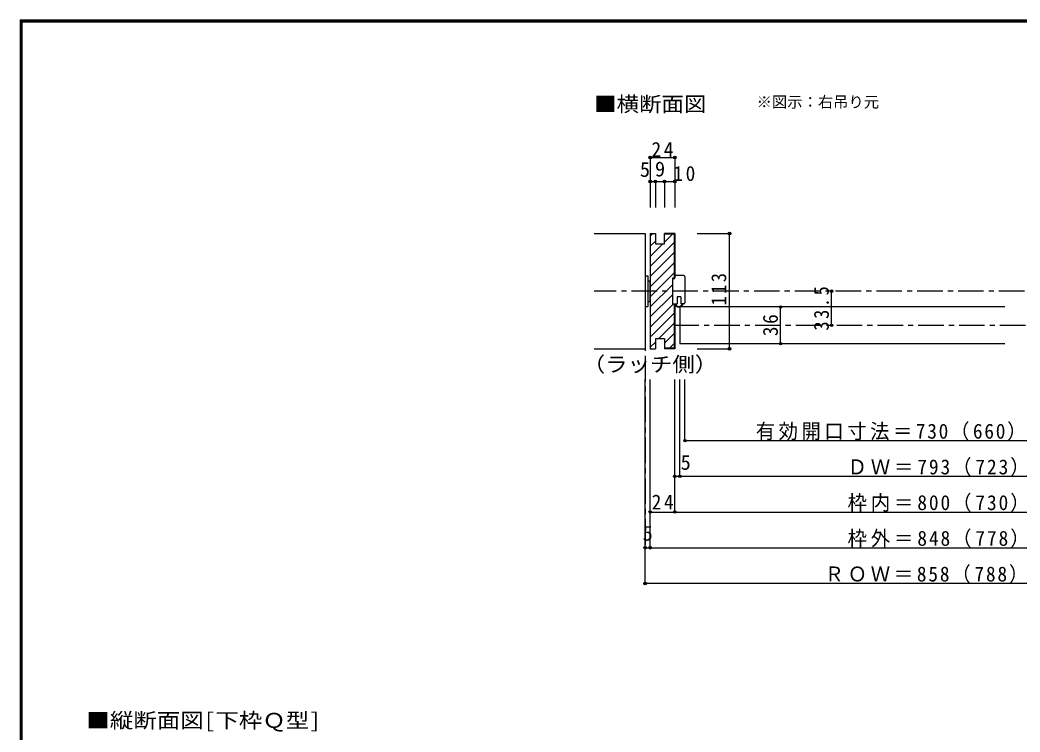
# Model space of a CAD drawing. Units: millimetres at full size, sheet at 1:5. Extents: x -973 to 977, y -718 to 696.
# Drawn here: x -973 to 7, y -2 to 696 of the extents above; entities that cross this region are included whole.
import ezdxf
from ezdxf.enums import TextEntityAlignment as Align

# ---------------------------------------------------------------- set-up
doc = ezdxf.new("R2010")
doc.units = ezdxf.units.MM
doc.header["$LTSCALE"] = 5
doc.header["$PDMODE"] = 32
doc.header["$PDSIZE"] = 2.5
doc.linetypes.add('CHAIN1', pattern=[8, 5, -1, 1, -1])
for name, color, linetype in [('0-0_補助線', 7, 'Continuous'), ('0-1_通り芯', 4, 'CHAIN1'), ('0-3_仕上げ', 7, 'Continuous'), ('0-6_扉', 6, 'Continuous'), ('0-A_文字', 7, 'Continuous'), ('0-B_寸法', 7, 'Continuous'), ('F-1_枠', 6, 'Continuous')]:
    doc.layers.add(name, color=color, linetype=linetype)
doc.styles.add('ＭＳ ゴシック', font='')
doc.styles.get('ＭＳ ゴシック').set_extended_font_data('MS Gothic')

# ---------------------------------------------------------------- blocks, each defined once
blk = doc.blocks.new('13')
at = {"layer": '0-0_補助線'}
for p, q in [((-4.984, 13.914), (-3.184, 13.914)), ((-4.984, -11.086), (-4.984, 13.914)), ((-3.184, 13.914), (-3.184, 16.914)), ((5.816, 16.914), (-3.184, 16.914)), ((6.816, 15.914), (6.816, -10.086)), ((2.716, -4.086), (2.716, -11.086)), ((-4.984, -11.086), (-0.684, -11.086)), ((5.816, -11.086), (2.716, -11.086))]:
    blk.add_line(p, q, dxfattribs=at)
blk.add_lwpolyline([(2.716, -4.086), (-0.684, -4.086), (-0.684, -11.086)], dxfattribs=at)
for centre, radius, start, end in [((5.816, 15.914), 1, 0, 90), ((0.78, -9.605), 4.487, 199.27144, 340.72855), ((0.78, -9.605), 3.887, 202.39487, 337.60513), ((5.816, -10.086), 1, 270, 0)]:
    blk.add_arc(centre, radius, start, end, dxfattribs=at)

msp = doc.modelspace()

# ---------------------------------------------------------------- linework, layer by layer
at = {"layer": '0-0_補助線'}
for p, q in [((-360.7, 486.5), (-360.7, 373.5)), ((-360.7, 445), (-360.7, 415)), ((-360.7, 445), (-358.2, 445)), ((-358.2, 445), (-358.2, 415)), ((-358.2, 440), (-356.2, 440)), ((-356.2, 440), (-356.2, 420)), ((-356.2, 439), (-355.7, 439)), ((-360.7, 415), (-358.2, 415)), ((-358.2, 420), (-356.2, 420)), ((-356.2, 421), (-355.7, 421))]:
    msp.add_line(p, q, dxfattribs=at)
at = {"layer": '0-0_補助線', "color": 4}
for p, q in [((-355.7, 483.898), (-353.098, 486.5)), ((-341.7, 478.099), (-333.799, 486)), ((-355.7, 473.998), (-350.7, 478.998)), ((-355.7, 454.199), (-332.2, 477.699)), ((-355.7, 464.099), (-343.299, 476.5)), ((-355.7, 444.3), (-332.2, 467.8)), ((-355.7, 434.4), (-332.2, 457.9)), ((-355.7, 424.501), (-332.2, 448.001)), ((-355.7, 414.601), (-333.701, 436.6)), ((-355.7, 404.702), (-333.701, 426.701)), ((-355.7, 394.802), (-333.523, 416.979)), ((-355.7, 384.903), (-332.2, 408.403)), ((-347.204, 383.5), (-332.2, 398.503)), ((-341.7, 379.104), (-332.2, 388.604)), ((-355.7, 375.003), (-350.7, 380.003)), ((-336.905, 374), (-332.2, 378.704))]:
    msp.add_line(p, q, dxfattribs=at)
at = {"layer": '0-0_補助線', "color": 3}
for p, q in [((-355.7, 486.5), (-350.7, 486.5)), ((-355.7, 486.5), (-355.7, 373.5)), ((-350.7, 486.5), (-350.7, 476.5)), ((-341.7, 476.5), (-341.7, 486.5)), ((-331.7, 486.5), (-341.7, 486.5)), ((-332.2, 486), (-341.7, 486)), ((-332.2, 486), (-332.2, 442.991)), ((-331.7, 486.5), (-331.7, 442.991)), ((-350.7, 476.5), (-341.7, 476.5)), ((-333.701, 442.991), (-331.7, 442.991)), ((-333.701, 416.991), (-333.701, 442.991)), ((-331.7, 416.991), (-333.701, 416.991)), ((-332.2, 416.991), (-332.2, 374)), ((-331.7, 416.991), (-331.7, 373.5)), ((-350.7, 383.5), (-350.7, 373.5)), ((-350.7, 383.5), (-341.7, 383.5)), ((-341.7, 383.5), (-341.7, 373.5)), ((-355.7, 373.5), (-350.7, 373.5)), ((-332.2, 374), (-341.7, 374)), ((-331.7, 373.5), (-341.7, 373.5))]:
    msp.add_line(p, q, dxfattribs=at)
at = {"layer": '0-0_補助線', "color": 6}
msp.add_line((-326.7, 414.5), (-326.7, 378.5), dxfattribs=at)
at = {"layer": '0-1_通り芯'}
for p, q in [((-360.7, 486.5), (-360.7, 178.5)), ((411.006, 430), (-410.7, 430)), ((332.006, 396.5), (-331.7, 396.5))]:
    msp.add_line(p, q, dxfattribs=at)
at = {"layer": '0-3_仕上げ'}
for p, q in [((-410.7, 486.5), (-360.7, 486.5)), ((-410.7, 373.5), (-360.7, 373.5))]:
    msp.add_line(p, q, dxfattribs=at)
at = {"layer": '0-6_扉'}
for p, q in [((-8.347, 414.5), (-326.7, 414.5)), ((-8.347, 378.5), (-326.7, 378.5))]:
    msp.add_line(p, q, dxfattribs=at)
at = {"layer": '0-B_寸法', "color": 4}
for p, q in [((-355.7, 561.024), (-355.7, 511.982)), ((-355.7, 537.5), (-331.7, 537.5)), ((-350.7, 537.5), (-350.7, 511.982)), ((-341.7, 537.5), (-341.7, 511.982)), ((-309.84, 486.5), (-277.931, 486.5)), ((-277.931, 373.5), (-277.931, 486.5)), ((-177.931, 396.5), (-177.931, 430)), ((-227.931, 378.5), (-227.931, 414.5)), ((-309.84, 373.5), (-277.931, 373.5)), ((-360.7, 143.5), (-360.7, 343.5)), ((-355.7, 178.5), (-355.7, 343.5)), ((-331.7, 213.5), (-331.7, 343.5)), ((-326.7, 248.5), (-326.7, 343.5)), ((-321.7, 283.5), (-321.7, 343.5)), ((-321.7, 283.5), (272.012, 283.5)), ((-331.7, 248.5), (332.006, 248.5)), ((-355.7, 213.5), (356.006, 213.5)), ((-360.7, 178.5), (361.006, 178.5)), ((361.006, 143.5), (-360.7, 143.5))]:
    msp.add_line(p, q, dxfattribs=at)
msp.add_lwpolyline([(-355.7, 561.024), (-331.7, 561.024), (-331.7, 511.982)], dxfattribs=at)
at = {"layer": '0-B_寸法'}
for p in [(-355.7, 561.024), (-331.7, 561.024), (-355.7, 537.5), (-350.7, 537.5), (-341.7, 537.5), (-331.7, 537.5), (-277.931, 486.5), (-177.931, 430), (-227.931, 414.5), (-177.931, 396.5), (-277.931, 373.5), (-227.931, 378.5), (-321.7, 283.5), (-331.7, 248.5), (-326.7, 248.5), (-355.7, 213.5), (-331.7, 213.5), (-360.7, 178.5), (-355.7, 178.5), (-360.7, 143.5)]:
    msp.add_point(p, dxfattribs=at)
at = {"layer": 'F-1_枠'}
for p, q in [((-973.347, 695.833), (-973.347, -700.833)), ((-973.347, 695.833), (976.653, 695.833)), ((-972.514, 695.833), (-972.514, -700.833)), ((-971.68, 695.833), (-971.68, -700.833)), ((-973.347, 695), (976.653, 695)), ((-973.347, 694.167), (976.653, 694.167))]:
    msp.add_line(p, q, dxfattribs=at)

# ---------------------------------------------------------------- block references
at = {"layer": '0-0_補助線'}
msp.add_blockref('13', (-328.516, 428.577), dxfattribs=at)

# ---------------------------------------------------------------- texts
at = {"layer": '0-A_文字', "style": 'ＭＳ ゴシック'}
for s, width, p in [('■横断面図', 1.1, (-410.7, 601.667)), ('（ラッチ側）', 1.1, (-421.95, 346.605)), ('■縦断面図[下枠Ｑ型]', 1.15, (-908.333, -2.5))]:
    msp.add_text(s, height=14.66, dxfattribs=dict(at, width=width)).set_placement(p, align=Align.BOTTOM_LEFT)
msp.add_text('※図示：右吊り元', height=11, dxfattribs=at).set_placement((-251.466, 606.667), align=Align.BOTTOM_LEFT)
at = {"layer": '0-B_寸法', "style": 'ＭＳ ゴシック'}
for s, p in [('5', (-365.87, 537.654)), ('9', (-351.083, 538.048)), ('5', (-325.95, 250.5)), ('5', (-363.2, 181))]:
    msp.add_text(s, height=14.66, dxfattribs=at).set_placement(p, align=Align.BOTTOM_LEFT)
at = {"layer": '0-B_寸法', "char_height": 14.66, "attachment_point": 7, "style": 'ＭＳ ゴシック'}
for s, insert in [('\\T1.27;\\W0.95;24', (-354.469, 561.605)), ('\\T1.27;\\W0.95;10', (-333.05, 537.851)), ('\\T1.18;\\W0.95;有効開口寸法＝730（660）<640>［617］', (-252.347, 283.5)), ('\\T1.2;\\W0.95;ＤＷ＝793（723）<703>［680］', (-162.347, 248.5)), ('\\T1.27;\\W0.95;24', (-354.325, 216)), ('\\T1.2;\\W0.95;枠内＝800（730）<710>［687］', (-162.347, 213.5)), ('\\T1.2;\\W0.95;枠外＝848（778）<758>［735］', (-162.347, 178.5)), ('\\T1.19;\\W0.95;ＲＯＷ＝858（788）<768>［745］', (-184.847, 143.5))]:
    msp.add_mtext(s, dxfattribs=dict(at, insert=insert))
at = {"layer": '0-B_寸法', "char_height": 14.66, "attachment_point": 7, "rotation": 90, "style": 'ＭＳ ゴシック'}
for s, insert in [('\\T1.27;\\W0.9;113', (-281.008, 416.023)), ('\\T1.28;\\W0.9;33.5', (-180.431, 391.375)), ('\\T1.27;\\W0.95;36', (-230.431, 385.875))]:
    msp.add_mtext(s, dxfattribs=dict(at, insert=insert))

doc.saveas('drawing.dxf')
